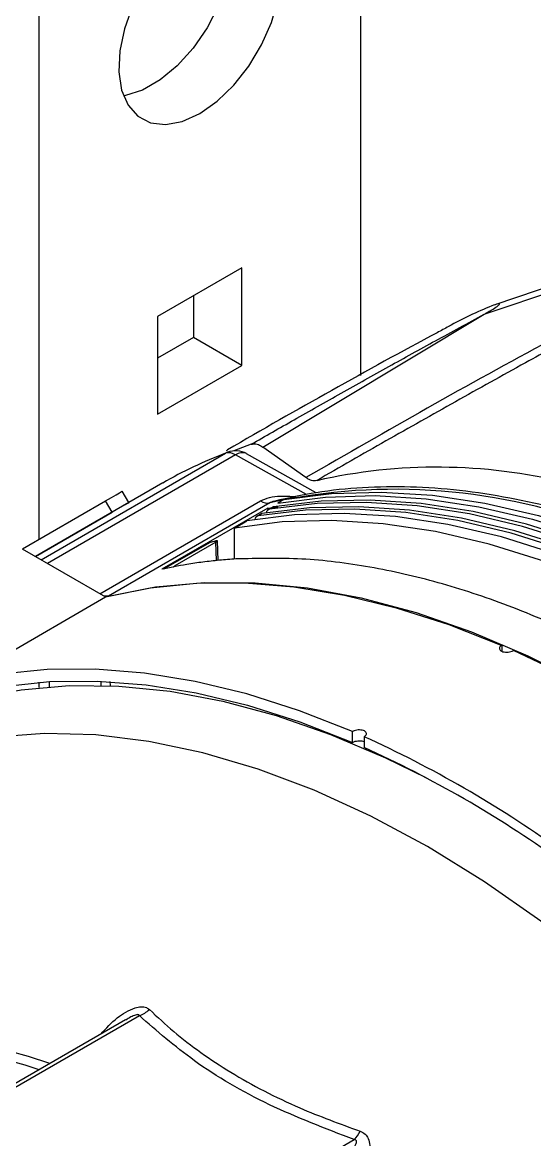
# Model space of a CAD drawing. Extents: x 2 to 136, y 1 to 99.
# Drawn here: x 98.221 to 99.628, y 84.269 to 87.338 of the extents above; entities that cross this region are included whole.
import ezdxf

# ---------------------------------------------------------------- set-up
doc = ezdxf.new("R2010")
doc.units = 0
doc.header["$MEASUREMENT"] = 0
doc.layers.add('OBJECT', color=7, linetype='CONTINUOUS')

msp = doc.modelspace()

# ---------------------------------------------------------------- linework, layer by layer
at = {"layer": 'OBJECT'}
for p, q in [((98.2659, 91.523), (98.2659, 85.9175)), ((99.1498, 90.8741), (99.1498, 86.3676)), ((98.8238, 86.6633), (98.5919, 86.5295)), ((98.8238, 86.3955), (98.8238, 86.6633)), ((99.4897, 86.5362), (99.704, 86.6078)), ((99.7067, 86.6252), (99.5154, 86.5609)), ((98.6909, 86.5866), (98.6909, 86.4723)), ((98.5919, 86.5295), (98.5919, 86.2616)), ((98.8812, 86.1712), (99.4897, 86.5362)), ((98.6909, 86.4723), (98.5919, 86.4151)), ((98.8238, 86.3955), (98.6909, 86.4723)), ((98.5919, 86.2616), (98.8238, 86.3955)), ((98.8497, 86.1788), (98.8021, 86.1607)), ((98.2722, 85.8617), (98.7786, 86.154)), ((98.8065, 86.1495), (98.2901, 85.8514)), ((98.7846, 86.1568), (98.7786, 86.154)), ((99.0017, 86.0404), (98.8065, 86.1495)), ((99.0278, 86.0456), (98.8362, 86.1527)), ((98.9998, 86.0871), (98.8812, 86.1712)), ((98.6063, 86.0724), (98.2568, 85.8706)), ((98.5129, 86.0185), (98.4949, 86.0497)), ((98.2208, 85.8914), (98.4492, 86.0233)), ((98.4339, 85.7684), (98.8752, 86.0231)), ((98.4672, 85.9921), (98.4492, 86.0233)), ((98.939, 86.0269), (98.9221, 86.0171)), ((98.2568, 85.8706), (98.4672, 85.9921)), ((98.9007, 86.0178), (98.457, 85.7617)), ((98.8947, 86.0034), (98.6036, 85.8353)), ((98.8788, 85.9882), (98.8682, 85.9821)), ((98.8947, 86.0034), (98.9221, 86.0069)), ((98.8947, 86.0034), (98.8947, 85.9975)), ((98.9071, 86.0053), (98.8965, 85.9992)), ((98.9105, 86.0065), (98.9, 86.0004)), ((98.8034, 85.9486), (98.8373, 85.9682)), ((98.8753, 85.987), (98.8648, 85.9809)), ((98.8034, 85.8634), (98.8034, 85.9486)), ((98.6097, 85.8365), (98.738, 85.9103)), ((98.752, 85.9095), (98.6392, 85.8446)), ((98.7543, 85.8593), (98.752, 85.9095)), ((98.7589, 85.8599), (98.7565, 85.9132)), ((98.2207, 85.8914), (98.4493, 85.7595)), ((98.6392, 85.8446), (98.6393, 85.8422)), ((98.0392, 85.5227), (98.4493, 85.7595)), ((98.457, 85.7617), (98.4456, 85.7616)), ((98.457, 85.7614), (98.457, 85.7617)), ((99.5377, 85.6263), (99.5377, 85.6102)), ((98.4372, 85.5166), (98.4369, 85.5281)), ((98.2674, 85.5104), (98.267, 85.5251)), ((98.2953, 85.5129), (98.295, 85.527)), ((98.4625, 85.5158), (98.4623, 85.5268)), ((99.1276, 85.3599), (99.1276, 85.3895)), ((99.1594, 85.3755), (99.1594, 85.346)), ((95.4133, 82.8032), (98.5422, 84.6095)), ((98.5044, 84.5978), (95.3981, 82.8046)), ((96.0035, 82.4626), (99.1324, 84.2688))]:
    msp.add_line(p, q, dxfattribs=at)
at = {"layer": 'OBJECT', "flags": 128}
for points in [[(98.7842, 87.63), (98.7896, 87.6138), (98.7974, 87.5634), (98.7948, 87.5064), (98.7819, 87.4453), (98.7593, 87.3832), (98.7281, 87.3228), (98.6898, 87.267), (98.6461, 87.2184), (98.599, 87.1793), (98.5509, 87.1515), (98.5038, 87.1363), (98.4986, 87.1354)], [(98.5235, 87.3823), (98.501, 87.3201), (98.4881, 87.2591), (98.4855, 87.202), (98.4933, 87.1516), (98.5111, 87.1103), (98.5381, 87.0798), (98.5731, 87.0618), (98.6144, 87.0569), (98.66, 87.0655), (98.7079, 87.0871)], [(98.7079, 87.0871), (98.7558, 87.1208), (98.8014, 87.1649), (98.8427, 87.2174), (98.8776, 87.2758), (98.9047, 87.3375), (98.9225, 87.3994)], [(98.4492, 86.0233), (98.4652, 86.0325), (98.4782, 86.04), (98.4877, 86.0455), (98.4934, 86.0488), (98.4949, 86.0497)], [(101.4969, 84.5012), (101.3664, 84.6677), (101.231, 84.827), (101.0915, 84.9787), (100.9483, 85.122), (100.802, 85.2564), (100.6533, 85.3814), (100.5027, 85.4963), (100.3509, 85.6008), (100.1985, 85.6945), (100.046, 85.7768), (99.8942, 85.8476), (99.7436, 85.9065), (99.5949, 85.9533), (99.4486, 85.9878), (99.3054, 86.0098), (99.1659, 86.0192), (99.0305, 86.0161), (98.9, 86.0004)], [(101.5075, 84.5073), (101.3769, 84.6738), (101.2416, 84.8331), (101.102, 84.9848), (100.9588, 85.1281), (100.8126, 85.2625), (100.6638, 85.3874), (100.5133, 85.5024), (100.3614, 85.6069), (100.209, 85.7005), (100.0565, 85.7829), (99.9047, 85.8537), (99.7541, 85.9126), (99.6054, 85.9594), (99.4591, 85.9939), (99.3159, 86.0159), (99.1764, 86.0253), (99.0411, 86.0222), (98.9105, 86.0065)], [(98.9221, 86.0171), (99.0533, 86.0338), (99.1895, 86.0377), (99.33, 86.0289), (99.4743, 86.0073), (99.6217, 85.973), (99.7716, 85.9262), (99.8837, 85.8836)], [(98.939, 86.0269), (99.0703, 86.0436), (99.2065, 86.0475), (99.347, 86.0387), (99.4912, 86.0171), (99.6386, 85.9828), (99.7885, 85.936), (99.8803, 85.9016)], [(98.5039, 86.0133), (98.5102, 86.017), (98.5129, 86.0185), (98.5114, 86.0176), (98.5057, 86.0144), (98.4962, 86.0089), (98.4832, 86.0014), (98.4672, 85.9921)], [(101.4536, 84.4578), (101.3223, 84.6261), (101.1862, 84.7873), (101.0457, 84.9407), (100.9014, 85.0856), (100.754, 85.2215), (100.6041, 85.3478), (100.4523, 85.4639), (100.2992, 85.5694), (100.1455, 85.6639), (99.9918, 85.7469), (99.8387, 85.8181), (99.6869, 85.8773), (99.5369, 85.9241), (99.3896, 85.9584), (99.2453, 85.98), (99.1048, 85.9888), (98.9686, 85.9849), (98.8373, 85.9682)], [(101.4652, 84.4829), (101.3346, 84.6494), (101.1993, 84.8087), (101.0597, 84.9604), (100.9165, 85.1037), (100.7703, 85.2381), (100.6216, 85.363), (100.471, 85.478), (100.3192, 85.5825), (100.1667, 85.6761), (100.0143, 85.7585), (99.8624, 85.8293), (99.7118, 85.8882), (99.5631, 85.935), (99.4169, 85.9694), (99.2737, 85.9915), (99.1341, 86.0009), (98.9988, 85.9978), (98.8682, 85.9821)], [(98.8753, 85.987), (98.8766, 85.9876), (98.8788, 85.9882)], [(101.4757, 84.489), (101.3452, 84.6554), (101.2098, 84.8148), (101.0703, 84.9665), (100.9271, 85.1098), (100.7808, 85.2442), (100.6321, 85.3691), (100.4815, 85.4841), (100.3297, 85.5886), (100.1772, 85.6822), (100.0248, 85.7646), (99.873, 85.8354), (99.7224, 85.8943), (99.5737, 85.9411), (99.4274, 85.9755), (99.2842, 85.9975), (99.1447, 86.007), (99.0093, 86.0039), (98.8788, 85.9882)], [(98.9071, 86.0053), (98.9084, 86.0059), (98.9105, 86.0065)], [(101.4197, 84.4382), (101.2884, 84.6065), (101.1522, 84.7677), (101.0117, 84.9211), (100.8675, 85.066), (100.7201, 85.2019), (100.5702, 85.3282), (100.4184, 85.4443), (100.2653, 85.5498), (100.1115, 85.6443), (99.9578, 85.7273), (99.8047, 85.7986), (99.6529, 85.8577), (99.503, 85.9045), (99.3556, 85.9388), (99.2114, 85.9604), (99.0709, 85.9692), (98.9347, 85.9653), (98.8034, 85.9486)], [(98.4493, 85.7595), (98.5718, 85.7841), (98.6992, 85.7969), (98.831, 85.7979), (98.9667, 85.787), (99.1057, 85.7643), (99.2476, 85.7298), (99.3918, 85.6837), (99.5377, 85.6263)], [(98.457, 85.7617), (98.5863, 85.7869), (98.7211, 85.7991), (98.8606, 85.7981), (99.0044, 85.784), (99.1518, 85.7567), (99.3021, 85.7165), (99.4547, 85.6635), (99.609, 85.5979), (99.7644, 85.52), (99.92, 85.4301), (100.0753, 85.3287), (100.2296, 85.2162), (100.3823, 85.0929), (100.5326, 84.9596), (100.6799, 84.8167), (100.8237, 84.6648), (100.9633, 84.5047), (101.098, 84.337), (101.2274, 84.1623)], [(99.1276, 85.3895), (98.9817, 85.447), (98.8375, 85.4931), (98.6956, 85.5275), (98.5565, 85.5502), (98.4209, 85.5611), (98.2891, 85.5602), (98.1617, 85.5474), (98.0392, 85.5227)], [(98.0474, 85.4886), (98.1689, 85.5137), (98.2952, 85.527), (98.4259, 85.5285), (98.5606, 85.5181), (98.6986, 85.496), (98.8395, 85.4621), (98.9826, 85.4167), (99.1276, 85.3599)], [(98.0909, 85.4803), (98.2176, 85.5046), (98.3495, 85.516), (98.4861, 85.5146), (98.6268, 85.5005), (98.771, 85.4735), (98.918, 85.434), (99.0673, 85.382), (99.2182, 85.3177), (99.3293, 85.2631)], [(100.6521, 83.8281), (100.5216, 84.0025), (100.3856, 84.1696), (100.2447, 84.3286), (100.0995, 84.4787), (99.9507, 84.6193), (99.799, 84.7497), (99.6451, 84.8692), (99.4898, 84.9774), (99.3337, 85.0736), (99.1777, 85.1575), (99.0223, 85.2287), (98.8685, 85.2868), (98.7168, 85.3316), (98.568, 85.3628), (98.4228, 85.3804), (98.2818, 85.3841), (98.1458, 85.374), (98.0154, 85.3502)]]:
    msp.add_lwpolyline(points, dxfattribs=at)
at = {"layer": 'OBJECT'}
for centre, radius, start, end in [((99.9523, 85.4744), 1.171, 112.1976, 118.61), ((99.1953, 85.0515), 1.1786, 110.7058, 119.984), ((98.7877, 86.122), 0.0333, 55.7057, 105.9846), ((98.8065, 86.0989), 0.062, 60.8403, 110.733), ((98.8247, 86.1249), 0.0306, 67.5028, 126.4783), ((99.3596, 84.6229), 1.4929, 76.2634, 102.7844), ((99.2451, 84.4472), 1.6079, 68.6106, 102.3673), ((98.8945, 86.0524), 0.0351, 236.5794, 280.1824), ((98.9028, 85.9886), 0.0122, 103.5818, 172.4129), ((98.8711, 85.9702), 0.0122, 103.5818, 172.4129), ((98.2648, 82.7357), 3.1586, 54.4029, 65.6025), ((97.8547, 82.499), 3.1586, 54.4029, 65.6025), ((97.8717, 82.499), 3.1246, 54.3418, 65.6636), ((98.5153, 84.6844), 0.0796, 289.7746, 313.0537), ((97.8567, 83.2193), 1.3331, 70.7388, 99.0218), ((97.8372, 83.2067), 1.3255, 71.0911, 99.0417), ((99.068, 84.3321), 0.0902, 315.478, 333.5372)]:
    msp.add_arc(centre, radius, start, end, dxfattribs=at)
for points, knots in [([(99.4897, 86.5362), (99.4924, 86.5377), (99.4993, 86.5415), (99.5127, 86.5493), (99.5273, 86.5587), (99.5336, 86.5649), (99.5288, 86.5657), (99.5164, 86.5611), (99.5099, 86.5586)], [0, 0, 0, 0, 0.061294, 0.157978, 0.353025, 0.568965, 0.775601, 1, 1, 1, 1]), ([(98.8497, 86.1788), (98.8887, 86.2012), (98.9703, 86.2481), (99.0964, 86.3194), (99.2261, 86.3918), (99.3572, 86.4641), (99.445, 86.5119), (99.4897, 86.5362)], [0, 0, 0, 0, 0.187145, 0.391348, 0.595125, 0.793954, 1, 1, 1, 1]), ([(99.3919, 86.5022), (99.3813, 86.4966), (99.1767, 86.3873), (98.9728, 86.2734), (98.7816, 86.1617), (98.7803, 86.1609)], [0, 0, 0, 0, 0.051429, 0.993651, 1, 1, 1, 1]), ([(99.6826, 86.47), (99.6783, 86.4678), (99.4477, 86.3455), (99.2216, 86.215), (98.9998, 86.0871)], [0, 0, 0, 0, 0.018764, 1, 1, 1, 1]), ([(99.6786, 86.4439), (99.6532, 86.4301), (99.5636, 86.3812), (99.4105, 86.2959), (99.2194, 86.1882), (99.0926, 86.1153), (99.0292, 86.0789)], [0, 0, 0, 0, 0.116647, 0.411099, 0.705549, 1, 1, 1, 1]), ([(98.8497, 86.1788), (98.8537, 86.1795), (98.8617, 86.1809), (98.8731, 86.1765), (98.8795, 86.1723), (98.8812, 86.1712)], [0, 0, 0, 0, 0.425023, 0.850044, 1, 1, 1, 1]), ([(99.0292, 86.0789), (99.0269, 86.0785), (99.0206, 86.0776), (99.0102, 86.0804), (99.0026, 86.0852), (98.9998, 86.0871)], [0, 0, 0, 0, 0.263884, 0.723096, 1, 1, 1, 1]), ([(99.7489, 85.9833), (99.7329, 85.9883), (99.6693, 86.0083), (99.5599, 86.0319), (99.4215, 86.0537), (99.2862, 86.0632), (99.1548, 86.0611), (99.0302, 86.0485), (98.9518, 86.0311), (98.914, 86.0227)], [0, 0, 0, 0, 0.053516, 0.213812, 0.373923, 0.533762, 0.693241, 0.852279, 1, 1, 1, 1]), ([(98.8752, 86.0231), (98.8831, 86.0266), (98.8988, 86.0337), (98.9334, 86.0379), (98.9575, 86.0357), (98.972, 86.0344)], [0, 0, 0, 0, 0.288583, 0.575019, 1, 1, 1, 1]), ([(98.914, 86.0227), (98.9121, 86.0222), (98.9077, 86.0211), (98.9033, 86.0193), (98.9011, 86.018), (98.9007, 86.0178)], [0, 0, 0, 0, 0.387155, 0.897633, 1, 1, 1, 1]), ([(98.738, 85.9103), (98.7401, 85.9108), (98.7443, 85.9117), (98.749, 85.9128), (98.7516, 85.9133), (98.7522, 85.9135)], [0, 0, 0, 0, 0.44189, 0.883774, 1, 1, 1, 1]), ([(98.752, 85.9095), (98.753, 85.9101), (98.7549, 85.9113), (98.7564, 85.9126), (98.7567, 85.9136), (98.7555, 85.914), (98.7534, 85.9137), (98.7522, 85.9135)], [0, 0, 0, 0, 0.172261, 0.344036, 0.527768, 0.740235, 1, 1, 1, 1]), ([(101.1056, 84.5371), (101.0473, 84.606), (100.9305, 84.7438), (100.7448, 84.9357), (100.5522, 85.115), (100.3551, 85.2773), (100.1571, 85.4206), (99.9577, 85.5456), (99.7564, 85.6521), (99.5569, 85.7378), (99.3626, 85.8018), (99.1731, 85.8447), (98.9866, 85.8681), (98.8673, 85.8652), (98.8076, 85.8637)], [0, 0, 0, 0, 0.082347, 0.164694, 0.249433, 0.334172, 0.416519, 0.498866, 0.583605, 0.668344, 0.750089, 0.831834, 0.915917, 1, 1, 1, 1]), ([(98.8076, 85.8637), (98.7923, 85.8627), (98.7618, 85.8605), (98.7167, 85.8553), (98.6636, 85.8477), (98.6263, 85.84), (98.6036, 85.8353)], [0, 0, 0, 0, 0.218765, 0.43753, 0.656295, 1, 1, 1, 1]), ([(98.6351, 85.8414), (98.6353, 85.8417), (98.6357, 85.8423), (98.6375, 85.8436), (98.6389, 85.8444), (98.6392, 85.8446)], [0, 0, 0, 0, 0.353044, 0.868725, 1, 1, 1, 1]), ([(99.5377, 85.6263), (99.5365, 85.6255), (99.5337, 85.6237), (99.5312, 85.6203), (99.5308, 85.6164), (99.533, 85.6128), (99.5374, 85.6099), (99.5438, 85.6081), (99.5513, 85.6076), (99.559, 85.6084), (99.5652, 85.6101), (99.5683, 85.6117), (99.5695, 85.6123)], [0, 0, 0, 0, 0.073627, 0.179766, 0.286276, 0.393535, 0.501562, 0.610022, 0.718406, 0.826275, 0.933445, 1, 1, 1, 1]), ([(99.1594, 85.3755), (99.161, 85.3766), (99.1642, 85.3789), (99.1662, 85.3828), (99.1658, 85.3867), (99.1629, 85.3901), (99.1578, 85.3927), (99.151, 85.3941), (99.1434, 85.3942), (99.1358, 85.393), (99.1305, 85.3911), (99.1281, 85.3898), (99.1276, 85.3895)], [0, 0, 0, 0, 0.106474, 0.21294, 0.319697, 0.427106, 0.535184, 0.643667, 0.752079, 0.859926, 0.96696, 1, 1, 1, 1]), ([(99.1276, 85.3599), (99.1289, 85.3605), (99.1321, 85.3622), (99.1385, 85.3639), (99.1461, 85.3647), (99.1535, 85.3642), (99.1574, 85.3628), (99.1594, 85.3621)], [0, 0, 0, 0, 0.1471509, 0.359253, 0.5721137, 0.7865067, 1, 1, 1, 1]), ([(98.4367, 84.5587), (98.4508, 84.5745), (98.4714, 84.5974), (98.5049, 84.6199), (98.5274, 84.6308), (98.5472, 84.6348), (98.5611, 84.6329), (98.5671, 84.6282), (98.5696, 84.6262)], [0, 0, 0, 0, 0.371347, 0.538299, 0.706131, 0.814705, 0.924235, 1, 1, 1, 1]), ([(98.5422, 84.6095), (98.542, 84.61), (98.5417, 84.6109), (98.5405, 84.6118), (98.5387, 84.6122), (98.5358, 84.6121), (98.5289, 84.6105), (98.5177, 84.6056), (98.5095, 84.6001), (98.5049, 84.5971)], [0, 0, 0, 0, 0.057992, 0.102622, 0.147368, 0.204283, 0.303272, 0.609437, 1, 1, 1, 1]), ([(99.1324, 84.2688), (99.0529, 84.2993), (98.8916, 84.3612), (98.6927, 84.4778), (98.5904, 84.5673), (98.5422, 84.6095)], [0, 0, 0, 0, 0.339274, 0.688484, 1, 1, 1, 1]), ([(98.5696, 84.6262), (98.5915, 84.6059), (98.6571, 84.5447), (98.7905, 84.4508), (98.9648, 84.3593), (99.0926, 84.3125), (99.1488, 84.2919)], [0, 0, 0, 0, 0.149978, 0.450605, 0.7586588, 1, 1, 1, 1]), ([(99.1488, 84.2919), (99.1536, 84.2896), (99.1632, 84.2851), (99.1724, 84.271), (99.1768, 84.2491), (99.1707, 84.2106), (99.1507, 84.1689), (99.1301, 84.1407), (99.1225, 84.1303)], [0, 0, 0, 0, 0.0872967, 0.1745381, 0.2847023, 0.4644366, 0.8023505, 1, 1, 1, 1]), ([(99.0636, 84.1808), (99.0769, 84.1922), (99.1037, 84.215), (99.1299, 84.2413), (99.138, 84.2587), (99.1389, 84.2624), (99.1385, 84.2653), (99.1374, 84.267), (99.1355, 84.2682), (99.1337, 84.2687), (99.1326, 84.2688), (99.1324, 84.2688)], [0, 0, 0, 0, 0.41911, 0.839951, 0.880199, 0.924728, 0.942601, 0.960653, 0.976828, 0.994027, 1, 1, 1, 1])]:
    msp.add_open_spline(points, degree=3, knots=knots, dxfattribs=at)

doc.saveas('drawing.dxf')
